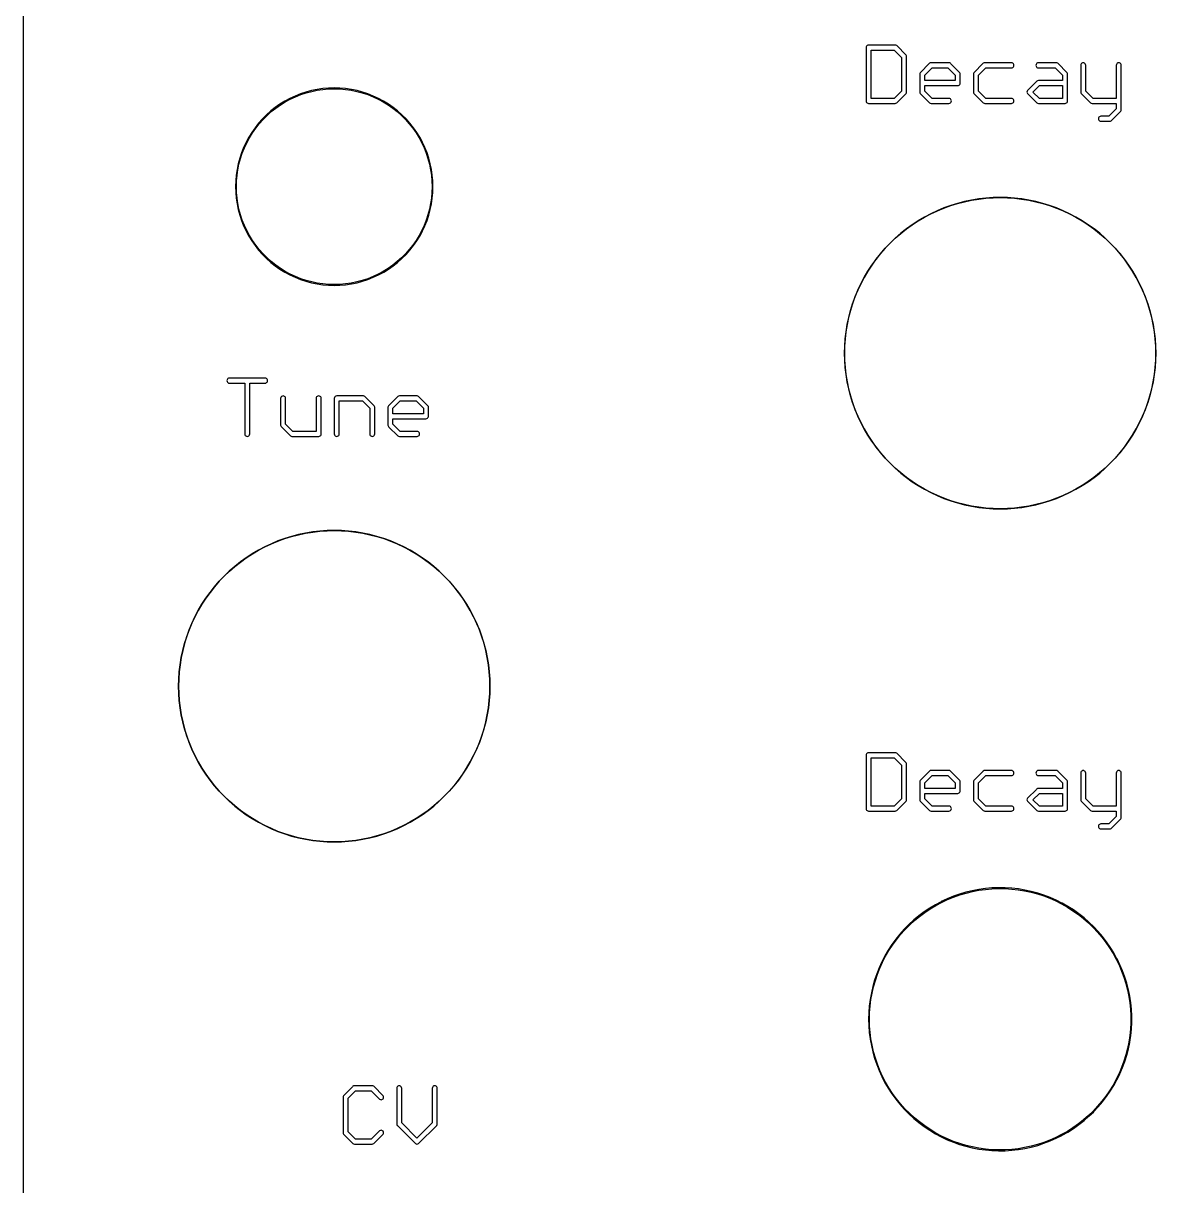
# Model space of a CAD drawing. Extents: x 1 to 62, y 0 to 129.
# Drawn here: x 1.27 to 36.44, y 62.12 to 97.58 of the extents above; entities that cross this region are included whole.
import ezdxf

# ---------------------------------------------------------------- set-up
doc = ezdxf.new("R2010")
doc.units = 0

msp = doc.modelspace()

# ---------------------------------------------------------------- linework, layer by layer
at = {"color": 34, "true_color": 0x008000}
for points in [[(1.27, 0.3175, 0), (61.88964, 0.3175, 0), (61.88964, 128.81864, 0), (1.27, 128.81864, 0), (1.27, 0.3175, 0)], [(27.06369, 96.91624, 0), (27.04015, 96.91251, 0), (27.01891, 96.90168, 0), (27.00205, 96.88482, 0), (26.99122, 96.86358, 0), (26.98749, 96.84004, 0), (26.98749, 95.21444, 0), (26.99122, 95.19089, 0), (27.00205, 95.16965, 0), (27.01891, 95.15279, 0), (27.04015, 95.14196, 0), (27.06369, 95.13824, 0), (27.87649, 95.13824, 0), (27.90004, 95.14196, 0), (27.92128, 95.15279, 0), (28.19306, 95.42203, 0), (28.20992, 95.43889, 0), (28.22075, 95.46013, 0), (28.22448, 95.48368, 0), (28.22448, 96.56826, 0), (28.22075, 96.5918, 0), (28.20992, 96.61304, 0), (27.92128, 96.90168, 0), (27.90004, 96.91251, 0), (27.87649, 96.91624, 0), (27.06369, 96.91624, 0)], [(27.84641, 95.29064, 0), (27.13989, 95.29064, 0), (27.13989, 96.76384, 0), (27.84626, 96.76384, 0), (28.07208, 96.53802, 0), (28.07208, 95.5142, 0), (27.84641, 95.29064, 0)], [(29.80758, 95.68298, 0), (29.82882, 95.69381, 0), (29.84568, 95.71067, 0), (29.85651, 95.73191, 0), (29.86024, 95.75545, 0), (29.86024, 96.02724, 0), (29.85651, 96.05078, 0), (29.84568, 96.07202, 0), (29.57644, 96.3438, 0), (29.55958, 96.36066, 0), (29.53834, 96.37149, 0), (29.51479, 96.37522, 0), (28.97124, 96.37522, 0), (28.94769, 96.37149, 0), (28.92645, 96.36066, 0), (28.63781, 96.07202, 0), (28.62698, 96.05078, 0), (28.62325, 96.02724, 0), (28.62325, 95.48368, 0), (28.62698, 95.46013, 0), (28.63781, 95.43889, 0), (28.65467, 95.42203, 0), (28.92645, 95.15279, 0), (28.94769, 95.14196, 0), (28.97124, 95.13824, 0), (29.51479, 95.13824, 0), (29.53834, 95.14196, 0), (29.55958, 95.15279, 0), (29.57644, 95.16965, 0), (29.58727, 95.19089, 0), (29.59099, 95.21444, 0), (29.58727, 95.23798, 0), (29.57644, 95.25922, 0), (29.55958, 95.27608, 0), (29.53834, 95.28691, 0), (29.51479, 95.29064, 0), (29.00132, 95.29064, 0), (28.77565, 95.5142, 0), (28.77565, 95.67925, 0), (29.78404, 95.67925, 0), (29.80758, 95.68298, 0)], [(29.70784, 95.83165, 0), (28.77565, 95.83165, 0), (28.77565, 95.997, 0), (29.00147, 96.22282, 0), (29.48427, 96.22282, 0), (29.70784, 95.99714, 0), (29.70784, 95.83165, 0)], [(31.42234, 95.13824, 0), (31.44588, 95.14196, 0), (31.46712, 95.15279, 0), (31.48398, 95.16965, 0), (31.49481, 95.19089, 0), (31.49854, 95.21444, 0), (31.49481, 95.23798, 0), (31.48398, 95.25922, 0), (31.46712, 95.27608, 0), (31.44588, 95.28691, 0), (31.42234, 95.29064, 0), (30.63962, 95.29064, 0), (30.41395, 95.5142, 0), (30.41395, 95.997, 0), (30.63977, 96.22282, 0), (31.42234, 96.22282, 0), (31.44588, 96.22654, 0), (31.46712, 96.23737, 0), (31.48398, 96.25423, 0), (31.49481, 96.27547, 0), (31.49854, 96.29902, 0), (31.49481, 96.32256, 0), (31.48398, 96.3438, 0), (31.46712, 96.36066, 0), (31.44588, 96.37149, 0), (31.42234, 96.37522, 0), (30.60954, 96.37522, 0), (30.58599, 96.37149, 0), (30.56475, 96.36066, 0), (30.27611, 96.07202, 0), (30.26528, 96.05078, 0), (30.26155, 96.02724, 0), (30.26155, 95.48368, 0), (30.26528, 95.46013, 0), (30.27611, 95.43889, 0), (30.29297, 95.42203, 0), (30.56475, 95.15279, 0), (30.58599, 95.14196, 0), (30.60954, 95.13824, 0), (31.42234, 95.13824, 0)], [(32.2453, 96.37522, 0), (32.22175, 96.37149, 0), (32.20051, 96.36066, 0), (32.18365, 96.3438, 0), (32.17282, 96.32256, 0), (32.1691, 96.29902, 0), (32.17282, 96.27547, 0), (32.18365, 96.25423, 0), (32.20051, 96.23737, 0), (32.22175, 96.22654, 0), (32.2453, 96.22282, 0), (32.75862, 96.22282, 0), (32.98444, 95.997, 0), (32.98444, 95.83165, 0), (32.2453, 95.83165, 0), (32.22175, 95.82793, 0), (32.20051, 95.8171, 0), (31.91187, 95.52846, 0), (31.90104, 95.50722, 0), (31.89731, 95.48368, 0), (31.90104, 95.46013, 0), (31.91187, 95.43889, 0), (31.92873, 95.42203, 0), (32.20051, 95.15279, 0), (32.22175, 95.14196, 0), (32.2453, 95.13824, 0), (33.06064, 95.13824, 0), (33.08418, 95.14196, 0), (33.10542, 95.15279, 0), (33.12228, 95.16965, 0), (33.13311, 95.19089, 0), (33.13684, 95.21444, 0), (33.13684, 96.02724, 0), (33.13311, 96.05078, 0), (33.12228, 96.07202, 0), (32.83364, 96.36066, 0), (32.81239, 96.37149, 0), (32.78886, 96.37522, 0), (32.2453, 96.37522, 0)], [(34.75804, 94.89787, 0), (34.76887, 94.91911, 0), (34.77259, 94.94265, 0), (34.77259, 96.29902, 0), (34.76887, 96.32256, 0), (34.75804, 96.3438, 0), (34.74118, 96.36066, 0), (34.71994, 96.37149, 0), (34.69639, 96.37522, 0), (34.67284, 96.37149, 0), (34.65161, 96.36066, 0), (34.63474, 96.3438, 0), (34.62392, 96.32256, 0), (34.62019, 96.29902, 0), (34.62019, 95.29064, 0), (33.91367, 95.29064, 0), (33.68801, 95.51419, 0), (33.68801, 96.29902, 0), (33.68428, 96.32256, 0), (33.67346, 96.3438, 0), (33.65659, 96.36066, 0), (33.63536, 96.37149, 0), (33.61181, 96.37522, 0), (33.58827, 96.37149, 0), (33.56703, 96.36066, 0), (33.55017, 96.3438, 0), (33.53934, 96.32256, 0), (33.53561, 96.29902, 0), (33.53561, 95.48368, 0), (33.53934, 95.46013, 0), (33.55017, 95.43889, 0), (33.56703, 95.42203, 0), (33.83881, 95.15279, 0), (33.86005, 95.14196, 0), (33.8836, 95.13824, 0), (34.62019, 95.13824, 0), (34.62019, 94.97288, 0), (34.39438, 94.74708, 0), (34.15538, 94.74708, 0), (34.13183, 94.74335, 0), (34.11059, 94.73252, 0), (34.09373, 94.71566, 0), (34.0829, 94.69442, 0), (34.07918, 94.67088, 0), (34.0829, 94.64733, 0), (34.09373, 94.62609, 0), (34.11059, 94.60923, 0), (34.13183, 94.5984, 0), (34.15538, 94.59468, 0), (34.42461, 94.59468, 0), (34.44816, 94.5984, 0), (34.4694, 94.60923, 0), (34.75804, 94.89787, 0)], [(12.95157, 90.53337, 0), (13.06841, 90.66291, 0), (13.17509, 90.80007, 0), (13.27669, 90.94231, 0), (13.36813, 91.08963, 0), (13.44941, 91.24457, 0), (13.45121, 91.24811, 0), (13.52487, 91.40559, 0), (13.59091, 91.56815, 0), (13.64425, 91.73325, 0), (13.68997, 91.90343, 0), (13.72553, 92.07361, 0), (13.72616, 92.07754, 0), (13.75156, 92.25026, 0), (13.7668, 92.42298, 0), (13.77188, 92.59823, 0), (13.7668, 92.77349, 0), (13.75156, 92.94622, 0), (13.72616, 93.11894, 0), (13.72553, 93.12286, 0), (13.68997, 93.29304, 0), (13.64425, 93.46322, 0), (13.59091, 93.62832, 0), (13.52487, 93.79088, 0), (13.45121, 93.94836, 0), (13.44941, 93.9519, 0), (13.36813, 94.1043, 0), (13.27669, 94.25416, 0), (13.17509, 94.3964, 0), (13.06841, 94.53356, 0), (12.95157, 94.6631, 0), (12.8243, 94.79037, 0), (12.69476, 94.90721, 0), (12.5576, 95.01389, 0), (12.41536, 95.11549, 0), (12.2655, 95.20693, 0), (12.1131, 95.28821, 0), (12.10956, 95.29001, 0), (11.95208, 95.36367, 0), (11.78952, 95.42971, 0), (11.62442, 95.48305, 0), (11.45424, 95.52877, 0), (11.28406, 95.56433, 0), (11.28014, 95.56495, 0), (11.10742, 95.59035, 0), (10.9347, 95.6056, 0), (10.75944, 95.61067, 0), (10.58418, 95.6056, 0), (10.41146, 95.59035, 0), (10.23874, 95.56495, 0), (10.23481, 95.56433, 0), (10.06462, 95.52877, 0), (9.89445, 95.48305, 0), (9.72935, 95.42971, 0), (9.56678, 95.36367, 0), (9.40931, 95.29001, 0), (9.40577, 95.28821, 0), (9.25083, 95.20693, 0), (9.10351, 95.11549, 0), (8.96127, 95.01389, 0), (8.8241, 94.90721, 0), (8.69457, 94.79037, 0), (8.5673, 94.6631, 0), (8.45046, 94.53356, 0), (8.34378, 94.3964, 0), (8.24217, 94.25416, 0), (8.15074, 94.1043, 0), (8.06945, 93.9519, 0), (8.06766, 93.94836, 0), (7.994, 93.79088, 0), (7.92796, 93.62832, 0), (7.87462, 93.46322, 0), (7.8289, 93.29304, 0), (7.79334, 93.12286, 0), (7.79272, 93.11894, 0), (7.76732, 92.94622, 0), (7.75208, 92.77349, 0), (7.747, 92.59823, 0), (7.75208, 92.42298, 0), (7.76732, 92.25026, 0), (7.79272, 92.07754, 0), (7.79334, 92.07361, 0), (7.8289, 91.90343, 0), (7.87462, 91.73325, 0), (7.92796, 91.56815, 0), (7.994, 91.40559, 0), (8.06766, 91.24811, 0), (8.06945, 91.24457, 0), (8.15074, 91.08963, 0), (8.24217, 90.94231, 0), (8.34378, 90.80007, 0), (8.45046, 90.66291, 0), (8.5673, 90.53337, 0), (8.69457, 90.4061, 0), (8.8241, 90.28926, 0), (8.96127, 90.18258, 0), (9.10351, 90.08098, 0), (9.25083, 89.98954, 0), (9.40577, 89.90826, 0), (9.40931, 89.90646, 0), (9.56678, 89.8328, 0), (9.72935, 89.76676, 0), (9.89445, 89.71342, 0), (10.06462, 89.6677, 0), (10.23481, 89.63214, 0), (10.23874, 89.63152, 0), (10.41146, 89.60612, 0), (10.58418, 89.59088, 0), (10.75944, 89.5858, 0), (10.9347, 89.59088, 0), (11.10742, 89.60612, 0), (11.28014, 89.63152, 0), (11.28406, 89.63214, 0), (11.45424, 89.6677, 0), (11.62442, 89.71342, 0), (11.78952, 89.76676, 0), (11.95208, 89.8328, 0), (12.10956, 89.90646, 0), (12.1131, 89.90826, 0), (12.26804, 89.98954, 0), (12.41536, 90.08098, 0), (12.5576, 90.18258, 0), (12.69476, 90.28926, 0), (12.8243, 90.4061, 0), (12.95157, 90.53337, 0)], [(11.10742, 89.63152, 0), (10.9347, 89.61627, 0), (10.75944, 89.61119, 0), (10.58418, 89.61627, 0), (10.41146, 89.63152, 0), (10.2418, 89.65647, 0), (10.07248, 89.69185, 0), (9.9023, 89.73757, 0), (9.7372, 89.79091, 0), (9.57464, 89.85695, 0), (9.41816, 89.93014, 0), (9.26576, 90.01009, 0), (9.11844, 90.10153, 0), (8.9762, 90.20313, 0), (8.83904, 90.30981, 0), (8.7095, 90.42665, 0), (8.58786, 90.54828, 0), (8.58785, 90.5483, 0), (8.47101, 90.67784, 0), (8.36433, 90.815, 0), (8.26273, 90.95724, 0), (8.17129, 91.10456, 0), (8.09134, 91.25696, 0), (8.01815, 91.41344, 0), (7.95211, 91.576, 0), (7.89877, 91.7411, 0), (7.85305, 91.91128, 0), (7.81767, 92.0806, 0), (7.79272, 92.25026, 0), (7.77748, 92.42298, 0), (7.77239, 92.59823, 0), (7.77748, 92.77349, 0), (7.79272, 92.94622, 0), (7.81767, 93.11585, 0), (7.85305, 93.28519, 0), (7.89877, 93.45537, 0), (7.95211, 93.62047, 0), (8.01815, 93.78303, 0), (8.09118, 93.93917, 0), (8.17129, 94.08937, 0), (8.26273, 94.23923, 0), (8.36433, 94.38147, 0), (8.47101, 94.51863, 0), (8.58785, 94.64817, 0), (8.58786, 94.64819, 0), (8.7095, 94.76982, 0), (8.83904, 94.88666, 0), (8.9762, 94.99334, 0), (9.11844, 95.09494, 0), (9.26576, 95.18638, 0), (9.41816, 95.26633, 0), (9.57464, 95.33952, 0), (9.7372, 95.40556, 0), (9.9023, 95.4589, 0), (10.07248, 95.50462, 0), (10.24196, 95.54003, 0), (10.41146, 95.56496, 0), (10.58418, 95.5802, 0), (10.75944, 95.58528, 0), (10.9347, 95.5802, 0), (11.10742, 95.56496, 0), (11.27689, 95.54004, 0), (11.44639, 95.50462, 0), (11.61657, 95.4589, 0), (11.78167, 95.40556, 0), (11.94423, 95.33952, 0), (12.10037, 95.26649, 0), (12.25057, 95.18638, 0), (12.40043, 95.09494, 0), (12.54267, 94.99334, 0), (12.67983, 94.88666, 0), (12.80937, 94.76982, 0), (12.93102, 94.64817, 0), (13.04786, 94.51863, 0), (13.15454, 94.38147, 0), (13.25614, 94.23923, 0), (13.34758, 94.08937, 0), (13.42769, 93.93917, 0), (13.50072, 93.78303, 0), (13.56676, 93.62047, 0), (13.6201, 93.45537, 0), (13.66582, 93.28519, 0), (13.70124, 93.11569, 0), (13.72616, 92.94622, 0), (13.74139, 92.77349, 0), (13.74647, 92.59823, 0), (13.74139, 92.42298, 0), (13.72616, 92.25026, 0), (13.70123, 92.08076, 0), (13.66582, 91.91128, 0), (13.6201, 91.7411, 0), (13.56676, 91.576, 0), (13.50072, 91.41344, 0), (13.42753, 91.25696, 0), (13.34758, 91.10456, 0), (13.25614, 90.95724, 0), (13.15454, 90.815, 0), (13.04786, 90.67784, 0), (12.93102, 90.5483, 0), (12.80937, 90.42665, 0), (12.67983, 90.30981, 0), (12.54267, 90.20313, 0), (12.40043, 90.10153, 0), (12.25311, 90.01009, 0), (12.10071, 89.93014, 0), (11.94423, 89.85695, 0), (11.78167, 89.79091, 0), (11.61657, 89.73757, 0), (11.44639, 89.69185, 0), (11.27705, 89.65647, 0), (11.10742, 89.63152, 0)], [(32.98444, 95.29064, 0), (32.27538, 95.29064, 0), (32.08023, 95.48397, 0), (32.27551, 95.67925, 0), (32.98444, 95.67925, 0), (32.98444, 95.29064, 0)], [(30.861, 92.26423, 0), (30.64001, 92.24899, 0), (30.42412, 92.22359, 0), (30.42372, 92.22352, 0), (30.20569, 92.18803, 0), (30.20567, 92.18803, 0), (30.20528, 92.18796, 0), (29.99192, 92.14224, 0), (29.77856, 92.0889, 0), (29.57028, 92.02286, 0), (29.362, 91.9492, 0), (29.16134, 91.86538, 0), (28.96068, 91.7714, 0), (28.96033, 91.77122, 0), (28.76729, 91.66962, 0), (28.57933, 91.55786, 0), (28.39391, 91.43848, 0), (28.21611, 91.30894, 0), (28.04339, 91.17432, 0), (27.87829, 91.02954, 0), (27.72081, 90.87714, 0), (27.72053, 90.87686, 0), (27.56813, 90.71938, 0), (27.42335, 90.55428, 0), (27.28873, 90.38156, 0), (27.15919, 90.20376, 0), (27.03981, 90.01834, 0), (26.92805, 89.83038, 0), (26.92787, 89.83003, 0), (26.82645, 89.63734, 0), (26.82627, 89.63699, 0), (26.73229, 89.43633, 0), (26.64847, 89.23567, 0), (26.57481, 89.02739, 0), (26.50877, 88.81911, 0), (26.45543, 88.60575, 0), (26.40971, 88.39239, 0), (26.40965, 88.392, 0), (26.37415, 88.17395, 0), (26.37408, 88.17356, 0), (26.34869, 87.95765, 0), (26.33344, 87.73668, 0), (26.32836, 87.51824, 0), (26.33344, 87.29979, 0), (26.34869, 87.07882, 0), (26.37408, 86.86291, 0), (26.37415, 86.86252, 0), (26.40971, 86.64408, 0), (26.45543, 86.43072, 0), (26.50877, 86.21736, 0), (26.57481, 86.00908, 0), (26.64847, 85.8008, 0), (26.73229, 85.60014, 0), (26.82627, 85.39948, 0), (26.82645, 85.39913, 0), (26.92805, 85.20609, 0), (27.03981, 85.01813, 0), (27.15919, 84.83271, 0), (27.28873, 84.65491, 0), (27.42335, 84.48219, 0), (27.56813, 84.31709, 0), (27.72053, 84.15961, 0), (27.72081, 84.15933, 0), (27.87829, 84.00693, 0), (28.04339, 83.86215, 0), (28.21611, 83.72753, 0), (28.39391, 83.59799, 0), (28.57933, 83.47861, 0), (28.76729, 83.36685, 0), (28.96033, 83.26524, 0), (28.96068, 83.26506, 0), (29.16134, 83.17109, 0), (29.362, 83.08727, 0), (29.57028, 83.01361, 0), (29.77856, 82.94757, 0), (29.99192, 82.89422, 0), (30.20528, 82.84851, 0), (30.20567, 82.84844, 0), (30.20569, 82.84844, 0), (30.42372, 82.81295, 0), (30.42412, 82.81289, 0), (30.64001, 82.78748, 0), (30.861, 82.77224, 0), (31.07944, 82.76716, 0), (31.29787, 82.77224, 0), (31.51885, 82.78748, 0), (31.73476, 82.81289, 0), (31.73515, 82.81295, 0), (31.95318, 82.84844, 0), (31.9532, 82.84844, 0), (31.95359, 82.84851, 0), (32.16695, 82.89422, 0), (32.38031, 82.94757, 0), (32.58859, 83.01361, 0), (32.79687, 83.08727, 0), (32.99752, 83.17109, 0), (33.19818, 83.26506, 0), (33.19854, 83.26524, 0), (33.39123, 83.36667, 0), (33.39157, 83.36685, 0), (33.57954, 83.47861, 0), (33.76496, 83.59799, 0), (33.94276, 83.72753, 0), (34.11548, 83.86215, 0), (34.28058, 84.00693, 0), (34.43806, 84.15933, 0), (34.43833, 84.15961, 0), (34.59046, 84.31681, 0), (34.59073, 84.31709, 0), (34.73552, 84.48219, 0), (34.87014, 84.65491, 0), (34.99968, 84.83271, 0), (35.11905, 85.01813, 0), (35.23082, 85.20609, 0), (35.33242, 85.39913, 0), (35.3326, 85.39948, 0), (35.42658, 85.60014, 0), (35.51039, 85.8008, 0), (35.58406, 86.00908, 0), (35.6501, 86.21736, 0), (35.70344, 86.43072, 0), (35.74916, 86.64408, 0), (35.78472, 86.86252, 0), (35.78478, 86.86291, 0), (35.81018, 87.07882, 0), (35.82542, 87.29979, 0), (35.8305, 87.51824, 0), (35.82542, 87.73668, 0), (35.81018, 87.95765, 0), (35.78478, 88.17356, 0), (35.78472, 88.17395, 0), (35.74922, 88.392, 0), (35.74916, 88.39239, 0), (35.70344, 88.60575, 0), (35.6501, 88.81911, 0), (35.58406, 89.02739, 0), (35.51039, 89.23567, 0), (35.42658, 89.43633, 0), (35.3326, 89.63699, 0), (35.33242, 89.63734, 0), (35.231, 89.83003, 0), (35.23082, 89.83038, 0), (35.11905, 90.01834, 0), (34.99968, 90.20376, 0), (34.87014, 90.38156, 0), (34.73552, 90.55428, 0), (34.59073, 90.71938, 0), (34.43833, 90.87686, 0), (34.43806, 90.87714, 0), (34.28058, 91.02954, 0), (34.11548, 91.17432, 0), (33.94276, 91.30894, 0), (33.76496, 91.43848, 0), (33.57954, 91.55786, 0), (33.39157, 91.66962, 0), (33.19854, 91.77122, 0), (33.19818, 91.7714, 0), (32.99752, 91.86538, 0), (32.79687, 91.9492, 0), (32.58859, 92.02286, 0), (32.38031, 92.0889, 0), (32.16695, 92.14224, 0), (31.95359, 92.18796, 0), (31.9532, 92.18803, 0), (31.95318, 92.18803, 0), (31.73515, 92.22352, 0), (31.73476, 92.22359, 0), (31.51885, 92.24899, 0), (31.29787, 92.26423, 0), (31.07944, 92.26931, 0), (30.861, 92.26423, 0)], [(31.51885, 82.79003, 0), (31.29787, 82.77479, 0), (31.07944, 82.76971, 0), (30.861, 82.77479, 0), (30.64001, 82.79003, 0), (30.42412, 82.81543, 0), (30.4241, 82.81543, 0), (30.20607, 82.85092, 0), (29.99271, 82.89664, 0), (29.77935, 82.94998, 0), (29.57107, 83.01602, 0), (29.36279, 83.08968, 0), (29.16213, 83.1735, 0), (28.96154, 83.26745, 0), (28.76878, 83.3689, 0), (28.58082, 83.48066, 0), (28.3954, 83.60004, 0), (28.2176, 83.72958, 0), (28.04488, 83.8642, 0), (27.87978, 84.00898, 0), (27.72244, 84.16124, 0), (27.57018, 84.31858, 0), (27.4254, 84.48368, 0), (27.29078, 84.6564, 0), (27.16124, 84.8342, 0), (27.04186, 85.01962, 0), (26.9301, 85.20758, 0), (26.82868, 85.40027, 0), (26.7347, 85.60093, 0), (26.65088, 85.80159, 0), (26.57722, 86.00987, 0), (26.51118, 86.21815, 0), (26.45784, 86.43151, 0), (26.41212, 86.64487, 0), (26.37663, 86.8629, 0), (26.37663, 86.86291, 0), (26.35123, 87.07882, 0), (26.33599, 87.29979, 0), (26.33091, 87.51824, 0), (26.33599, 87.73668, 0), (26.35123, 87.95765, 0), (26.37663, 88.17356, 0), (26.41212, 88.3916, 0), (26.45784, 88.60496, 0), (26.51118, 88.81832, 0), (26.57722, 89.0266, 0), (26.65088, 89.23488, 0), (26.7347, 89.43554, 0), (26.82865, 89.63613, 0), (26.9301, 89.82889, 0), (27.04186, 90.01685, 0), (27.16124, 90.20227, 0), (27.29078, 90.38007, 0), (27.4254, 90.55279, 0), (27.57018, 90.71789, 0), (27.72244, 90.87523, 0), (27.87978, 91.02749, 0), (28.04488, 91.17227, 0), (28.2176, 91.30689, 0), (28.3954, 91.43643, 0), (28.58082, 91.55581, 0), (28.76878, 91.66757, 0), (28.96154, 91.76902, 0), (29.16213, 91.86297, 0), (29.36279, 91.94679, 0), (29.57107, 92.02045, 0), (29.77935, 92.08649, 0), (29.99271, 92.13983, 0), (30.20607, 92.18555, 0), (30.4242, 92.22106, 0), (30.64001, 92.24645, 0), (30.861, 92.26168, 0), (31.07944, 92.26677, 0), (31.29787, 92.26168, 0), (31.51885, 92.24645, 0), (31.73465, 92.22106, 0), (31.9528, 92.18555, 0), (32.16616, 92.13983, 0), (32.37952, 92.08649, 0), (32.5878, 92.02045, 0), (32.79608, 91.94679, 0), (32.99674, 91.86297, 0), (33.19724, 91.76907, 0), (33.39009, 91.66757, 0), (33.57804, 91.55581, 0), (33.76347, 91.43643, 0), (33.94127, 91.30689, 0), (34.11399, 91.17227, 0), (34.27908, 91.02749, 0), (34.43643, 90.87523, 0), (34.58869, 90.71789, 0), (34.73346, 90.55279, 0), (34.86809, 90.38007, 0), (34.99763, 90.20227, 0), (35.11701, 90.01685, 0), (35.22876, 89.82889, 0), (35.33022, 89.63613, 0), (35.42416, 89.43554, 0), (35.50799, 89.23488, 0), (35.58165, 89.0266, 0), (35.64768, 88.81832, 0), (35.70103, 88.60496, 0), (35.74675, 88.3916, 0), (35.78224, 88.17356, 0), (35.80764, 87.95765, 0), (35.82289, 87.73668, 0), (35.82797, 87.51824, 0), (35.82289, 87.29979, 0), (35.80764, 87.07882, 0), (35.78224, 86.86291, 0), (35.78224, 86.8629, 0), (35.74675, 86.64487, 0), (35.70103, 86.43151, 0), (35.64768, 86.21815, 0), (35.58165, 86.00987, 0), (35.50799, 85.80159, 0), (35.42416, 85.60093, 0), (35.33019, 85.40027, 0), (35.22876, 85.20758, 0), (35.11701, 85.01962, 0), (34.99763, 84.8342, 0), (34.86809, 84.6564, 0), (34.73346, 84.48368, 0), (34.58869, 84.31858, 0), (34.43643, 84.16124, 0), (34.27908, 84.00898, 0), (34.11399, 83.8642, 0), (33.94127, 83.72958, 0), (33.76347, 83.60004, 0), (33.57804, 83.48066, 0), (33.39009, 83.3689, 0), (33.19724, 83.2674, 0), (32.99674, 83.1735, 0), (32.79608, 83.08968, 0), (32.5878, 83.01602, 0), (32.37952, 82.94998, 0), (32.16616, 82.89664, 0), (31.9528, 82.85092, 0), (31.73477, 82.81543, 0), (31.73476, 82.81543, 0), (31.51885, 82.79003, 0)], [(7.56158, 86.75624, 0), (7.53803, 86.75251, 0), (7.51679, 86.74168, 0), (7.49993, 86.72482, 0), (7.4891, 86.70358, 0), (7.48538, 86.68004, 0), (7.4891, 86.65649, 0), (7.49993, 86.63525, 0), (7.51679, 86.61839, 0), (7.53803, 86.60756, 0), (7.56158, 86.60384, 0), (8.02893, 86.60384, 0), (8.02893, 85.05443, 0), (8.03266, 85.03089, 0), (8.04349, 85.00965, 0), (8.06035, 84.99279, 0), (8.08159, 84.98196, 0), (8.10513, 84.97823, 0), (8.12867, 84.98196, 0), (8.14992, 84.99279, 0), (8.16677, 85.00965, 0), (8.17761, 85.03089, 0), (8.18133, 85.05443, 0), (8.18133, 86.60384, 0), (8.64615, 86.60384, 0), (8.6697, 86.60756, 0), (8.69094, 86.61839, 0), (8.7078, 86.63525, 0), (8.71862, 86.65649, 0), (8.72235, 86.68004, 0), (8.71862, 86.70358, 0), (8.7078, 86.72482, 0), (8.69094, 86.74168, 0), (8.6697, 86.75251, 0), (8.64615, 86.75624, 0), (7.56158, 86.75624, 0)], [(9.42433, 84.99279, 0), (9.44557, 84.98196, 0), (9.46912, 84.97823, 0), (10.28445, 84.97823, 0), (10.308, 84.98196, 0), (10.32924, 84.99279, 0), (10.3461, 85.00965, 0), (10.35693, 85.03089, 0), (10.36065, 85.05443, 0), (10.36065, 86.13902, 0), (10.35693, 86.16256, 0), (10.3461, 86.1838, 0), (10.32924, 86.20066, 0), (10.308, 86.21149, 0), (10.28445, 86.21522, 0), (10.26091, 86.21149, 0), (10.23967, 86.20066, 0), (10.22281, 86.1838, 0), (10.21198, 86.16256, 0), (10.20825, 86.13902, 0), (10.20825, 85.13063, 0), (9.49935, 85.13063, 0), (9.27608, 85.3539, 0), (9.27608, 86.13902, 0), (9.27235, 86.16256, 0), (9.26152, 86.1838, 0), (9.24466, 86.20066, 0), (9.22342, 86.21149, 0), (9.19988, 86.21522, 0), (9.17633, 86.21149, 0), (9.15509, 86.20066, 0), (9.13823, 86.1838, 0), (9.1274, 86.16256, 0), (9.12368, 86.13902, 0), (9.12368, 85.32368, 0), (9.1274, 85.30013, 0), (9.13823, 85.27889, 0), (9.42433, 84.99279, 0)], [(10.83564, 86.21522, 0), (10.81209, 86.21149, 0), (10.79085, 86.20066, 0), (10.77399, 86.1838, 0), (10.76316, 86.16256, 0), (10.75944, 86.13902, 0), (10.75944, 85.05443, 0), (10.76316, 85.03089, 0), (10.77399, 85.00965, 0), (10.79085, 84.99279, 0), (10.81209, 84.98196, 0), (10.83564, 84.97823, 0), (10.85918, 84.98196, 0), (10.88042, 84.99279, 0), (10.89728, 85.00965, 0), (10.90811, 85.03089, 0), (10.91184, 85.05443, 0), (10.91184, 86.06282, 0), (11.6182, 86.06282, 0), (11.84401, 85.83701, 0), (11.84401, 85.05443, 0), (11.84774, 85.03089, 0), (11.85857, 85.00965, 0), (11.87543, 84.99279, 0), (11.89667, 84.98196, 0), (11.92021, 84.97823, 0), (11.94376, 84.98196, 0), (11.965, 84.99279, 0), (11.98186, 85.00965, 0), (11.99269, 85.03089, 0), (11.99641, 85.05443, 0), (11.99641, 85.86724, 0), (11.99269, 85.89078, 0), (11.98186, 85.91202, 0), (11.69322, 86.20066, 0), (11.67198, 86.21149, 0), (11.64844, 86.21522, 0), (10.83564, 86.21522, 0)], [(13.58206, 85.52298, 0), (13.6033, 85.53381, 0), (13.62016, 85.55067, 0), (13.63099, 85.57191, 0), (13.63472, 85.59545, 0), (13.63472, 85.86724, 0), (13.63099, 85.89078, 0), (13.62016, 85.91202, 0), (13.33152, 86.20066, 0), (13.31028, 86.21149, 0), (13.28674, 86.21522, 0), (12.74572, 86.21522, 0), (12.72217, 86.21149, 0), (12.70093, 86.20066, 0), (12.41229, 85.91202, 0), (12.40146, 85.89078, 0), (12.39774, 85.86724, 0), (12.39774, 85.32368, 0), (12.40146, 85.30013, 0), (12.41229, 85.27889, 0), (12.42915, 85.26203, 0), (12.70093, 84.99279, 0), (12.72217, 84.98196, 0), (12.74572, 84.97823, 0), (13.28674, 84.97823, 0), (13.31028, 84.98196, 0), (13.33152, 84.99279, 0), (13.34838, 85.00965, 0), (13.35921, 85.03089, 0), (13.36294, 85.05443, 0), (13.35921, 85.07798, 0), (13.34838, 85.09922, 0), (13.33152, 85.11608, 0), (13.31028, 85.12691, 0), (13.28674, 85.13063, 0), (12.77581, 85.13063, 0), (12.55014, 85.35419, 0), (12.55014, 85.51925, 0), (13.55852, 85.51925, 0), (13.58206, 85.52298, 0)], [(13.48232, 85.67165, 0), (12.55014, 85.67165, 0), (12.55014, 85.83701, 0), (12.77595, 86.06282, 0), (13.2565, 86.06282, 0), (13.48232, 85.837, 0), (13.48232, 85.67165, 0)], [(10.54099, 82.10423, 0), (10.32002, 82.08899, 0), (10.10412, 82.06359, 0), (10.10371, 82.06352, 0), (9.88569, 82.02803, 0), (9.88566, 82.02803, 0), (9.88528, 82.02795, 0), (9.67192, 81.98224, 0), (9.45856, 81.9289, 0), (9.25028, 81.86286, 0), (9.042, 81.78919, 0), (8.84134, 81.70538, 0), (8.64068, 81.6114, 0), (8.64033, 81.61122, 0), (8.44729, 81.50962, 0), (8.25933, 81.39785, 0), (8.07391, 81.27848, 0), (7.89611, 81.14894, 0), (7.72339, 81.01432, 0), (7.55829, 80.86954, 0), (7.40081, 80.71714, 0), (7.40053, 80.71686, 0), (7.24813, 80.55938, 0), (7.10335, 80.39427, 0), (6.96873, 80.22156, 0), (6.83919, 80.04376, 0), (6.71981, 79.85834, 0), (6.60805, 79.67037, 0), (6.60787, 79.67003, 0), (6.50645, 79.47734, 0), (6.50627, 79.47699, 0), (6.41229, 79.27633, 0), (6.32847, 79.07567, 0), (6.25481, 78.86739, 0), (6.18877, 78.65911, 0), (6.13543, 78.44575, 0), (6.08971, 78.23238, 0), (6.08965, 78.232, 0), (6.08965, 78.23197, 0), (6.05415, 78.01394, 0), (6.05409, 78.01356, 0), (6.02869, 77.79765, 0), (6.01345, 77.57668, 0), (6.00837, 77.35823, 0), (6.01345, 77.13979, 0), (6.02869, 76.91882, 0), (6.05409, 76.70291, 0), (6.05415, 76.70252, 0), (6.08971, 76.48408, 0), (6.13543, 76.27072, 0), (6.18877, 76.05736, 0), (6.25481, 75.84908, 0), (6.32847, 75.6408, 0), (6.41229, 75.44014, 0), (6.50627, 75.23948, 0), (6.50645, 75.23913, 0), (6.60805, 75.04609, 0), (6.71981, 74.85813, 0), (6.83919, 74.6727, 0), (6.96873, 74.49491, 0), (7.10335, 74.32219, 0), (7.24813, 74.15709, 0), (7.24841, 74.1568, 0), (7.40053, 73.99961, 0), (7.40081, 73.99933, 0), (7.55829, 73.84693, 0), (7.72339, 73.70215, 0), (7.89611, 73.56753, 0), (8.07391, 73.43799, 0), (8.25933, 73.31861, 0), (8.44729, 73.20685, 0), (8.64033, 73.10525, 0), (8.64068, 73.10507, 0), (8.84134, 73.01109, 0), (9.042, 72.92726, 0), (9.25028, 72.85361, 0), (9.45856, 72.78757, 0), (9.67192, 72.73423, 0), (9.88528, 72.6885, 0), (9.88566, 72.68844, 0), (9.88569, 72.68844, 0), (10.10371, 72.65295, 0), (10.10412, 72.65288, 0), (10.32002, 72.62748, 0), (10.54099, 72.61224, 0), (10.75944, 72.60717, 0), (10.97788, 72.61224, 0), (11.19886, 72.62748, 0), (11.41476, 72.65288, 0), (11.41515, 72.65295, 0), (11.63318, 72.68844, 0), (11.6332, 72.68844, 0), (11.63359, 72.6885, 0), (11.84695, 72.73423, 0), (12.06031, 72.78757, 0), (12.26859, 72.85361, 0), (12.47687, 72.92726, 0), (12.67753, 73.01109, 0), (12.87819, 73.10507, 0), (12.87854, 73.10525, 0), (13.07158, 73.20685, 0), (13.25954, 73.31861, 0), (13.44496, 73.43799, 0), (13.62276, 73.56753, 0), (13.79548, 73.70215, 0), (13.96058, 73.84693, 0), (14.11806, 73.99933, 0), (14.11834, 73.99961, 0), (14.27046, 74.1568, 0), (14.27074, 74.15709, 0), (14.41552, 74.32219, 0), (14.55014, 74.49491, 0), (14.67968, 74.6727, 0), (14.79906, 74.85813, 0), (14.91082, 75.04609, 0), (15.01242, 75.23913, 0), (15.0126, 75.23948, 0), (15.10658, 75.44014, 0), (15.1904, 75.6408, 0), (15.26406, 75.84908, 0), (15.3301, 76.05736, 0), (15.38344, 76.27072, 0), (15.42916, 76.48408, 0), (15.46472, 76.70252, 0), (15.46479, 76.70291, 0), (15.49018, 76.91882, 0), (15.50543, 77.13979, 0), (15.51051, 77.35823, 0), (15.50543, 77.57668, 0), (15.49018, 77.79765, 0), (15.46479, 78.01356, 0), (15.46472, 78.01394, 0), (15.42923, 78.23197, 0), (15.42923, 78.232, 0), (15.42916, 78.23238, 0), (15.38344, 78.44575, 0), (15.3301, 78.65911, 0), (15.26406, 78.86739, 0), (15.1904, 79.07567, 0), (15.10658, 79.27633, 0), (15.0126, 79.47699, 0), (15.01242, 79.47734, 0), (14.911, 79.67003, 0), (14.91082, 79.67037, 0), (14.79906, 79.85834, 0), (14.67968, 80.04376, 0), (14.55014, 80.22156, 0), (14.41552, 80.39427, 0), (14.27074, 80.55938, 0), (14.11834, 80.71686, 0), (14.11806, 80.71714, 0), (13.96058, 80.86954, 0), (13.79548, 81.01432, 0), (13.62276, 81.14894, 0), (13.44496, 81.27848, 0), (13.25954, 81.39785, 0), (13.07158, 81.50962, 0), (12.87854, 81.61122, 0), (12.87819, 81.6114, 0), (12.67753, 81.70538, 0), (12.47687, 81.78919, 0), (12.26859, 81.86286, 0), (12.06031, 81.9289, 0), (11.84695, 81.98224, 0), (11.63359, 82.02795, 0), (11.6332, 82.02803, 0), (11.63318, 82.02803, 0), (11.41515, 82.06352, 0), (11.41476, 82.06359, 0), (11.19886, 82.08899, 0), (10.97788, 82.10423, 0), (10.75944, 82.1093, 0), (10.54099, 82.10423, 0)], [(11.19886, 72.63003, 0), (10.97788, 72.61479, 0), (10.75944, 72.60971, 0), (10.54099, 72.61479, 0), (10.32002, 72.63003, 0), (10.10412, 72.65543, 0), (10.1041, 72.65543, 0), (9.88607, 72.69092, 0), (9.67271, 72.73663, 0), (9.45935, 72.78998, 0), (9.25107, 72.85602, 0), (9.04279, 72.92968, 0), (8.84212, 73.01349, 0), (8.64147, 73.10748, 0), (8.64144, 73.10749, 0), (8.44877, 73.2089, 0), (8.26082, 73.32066, 0), (8.0754, 73.44004, 0), (7.8976, 73.56958, 0), (7.72488, 73.7042, 0), (7.55978, 73.84898, 0), (7.4023, 74.00138, 0), (7.25018, 74.15858, 0), (7.1054, 74.32368, 0), (6.97078, 74.49639, 0), (6.84124, 74.6742, 0), (6.72186, 74.85962, 0), (6.6101, 75.04758, 0), (6.5086, 75.24042, 0), (6.4147, 75.44092, 0), (6.33088, 75.64158, 0), (6.25722, 75.84987, 0), (6.19118, 76.05815, 0), (6.13784, 76.27151, 0), (6.09212, 76.48487, 0), (6.05661, 76.70302, 0), (6.03123, 76.91882, 0), (6.01599, 77.13979, 0), (6.01091, 77.35823, 0), (6.01599, 77.57668, 0), (6.03123, 77.79765, 0), (6.05661, 78.01345, 0), (6.09212, 78.2316, 0), (6.13784, 78.44495, 0), (6.19118, 78.65832, 0), (6.25722, 78.8666, 0), (6.33088, 79.07487, 0), (6.4147, 79.27554, 0), (6.5086, 79.47604, 0), (6.6101, 79.66889, 0), (6.72186, 79.85684, 0), (6.84124, 80.04227, 0), (6.97078, 80.22007, 0), (7.1054, 80.39279, 0), (7.25018, 80.55789, 0), (7.40258, 80.71536, 0), (7.55978, 80.86749, 0), (7.72488, 81.01227, 0), (7.8976, 81.14689, 0), (8.0754, 81.27643, 0), (8.26082, 81.39581, 0), (8.44877, 81.50757, 0), (8.64147, 81.60899, 0), (8.84212, 81.70296, 0), (9.04279, 81.78679, 0), (9.25107, 81.86045, 0), (9.45935, 81.92649, 0), (9.67271, 81.97983, 0), (9.88607, 82.02555, 0), (10.1041, 82.06104, 0), (10.10412, 82.06104, 0), (10.32002, 82.08644, 0), (10.54099, 82.10168, 0), (10.75944, 82.10677, 0), (10.97788, 82.10168, 0), (11.19886, 82.08644, 0), (11.41476, 82.06104, 0), (11.41477, 82.06104, 0), (11.6328, 82.02555, 0), (11.84616, 81.97983, 0), (12.05952, 81.92649, 0), (12.2678, 81.86045, 0), (12.47608, 81.78679, 0), (12.67674, 81.70296, 0), (12.87733, 81.60902, 0), (13.07009, 81.50757, 0), (13.25805, 81.39581, 0), (13.44347, 81.27643, 0), (13.62127, 81.14689, 0), (13.79399, 81.01227, 0), (13.95909, 80.86749, 0), (14.11629, 80.71536, 0), (14.26869, 80.55789, 0), (14.41347, 80.39279, 0), (14.54809, 80.22007, 0), (14.67763, 80.04227, 0), (14.79701, 79.85684, 0), (14.90877, 79.66889, 0), (15.01027, 79.47604, 0), (15.10417, 79.27554, 0), (15.18799, 79.07487, 0), (15.26165, 78.8666, 0), (15.32769, 78.65832, 0), (15.38103, 78.44495, 0), (15.42675, 78.2316, 0), (15.46226, 78.01345, 0), (15.48764, 77.79765, 0), (15.50289, 77.57668, 0), (15.50797, 77.35823, 0), (15.50289, 77.13979, 0), (15.48764, 76.91882, 0), (15.46226, 76.70302, 0), (15.42675, 76.48487, 0), (15.38103, 76.27151, 0), (15.32769, 76.05815, 0), (15.26165, 75.84987, 0), (15.18799, 75.64158, 0), (15.10417, 75.44092, 0), (15.01019, 75.24026, 0), (14.90877, 75.04758, 0), (14.79701, 74.85962, 0), (14.67763, 74.6742, 0), (14.54809, 74.49639, 0), (14.41347, 74.32368, 0), (14.26869, 74.15858, 0), (14.11657, 74.00138, 0), (13.95909, 73.84898, 0), (13.79399, 73.7042, 0), (13.62127, 73.56958, 0), (13.44347, 73.44004, 0), (13.25805, 73.32066, 0), (13.07009, 73.2089, 0), (12.87742, 73.10748, 0), (12.8774, 73.10748, 0), (12.67674, 73.01349, 0), (12.47608, 72.92968, 0), (12.2678, 72.85602, 0), (12.05952, 72.78998, 0), (11.84616, 72.73663, 0), (11.6328, 72.69092, 0), (11.41477, 72.65543, 0), (11.41476, 72.65543, 0), (11.19886, 72.63003, 0)], [(27.06369, 75.32624, 0), (27.04015, 75.3225, 0), (27.01891, 75.31168, 0), (27.00205, 75.29482, 0), (26.99122, 75.27358, 0), (26.98749, 75.25004, 0), (26.98749, 73.62443, 0), (26.99122, 73.60089, 0), (27.00205, 73.57965, 0), (27.01891, 73.56279, 0), (27.04015, 73.55195, 0), (27.06369, 73.54823, 0), (27.87649, 73.54823, 0), (27.90004, 73.55195, 0), (27.92128, 73.56279, 0), (28.19306, 73.83203, 0), (28.20992, 73.84889, 0), (28.22075, 73.87013, 0), (28.22448, 73.89367, 0), (28.22448, 74.97826, 0), (28.22075, 75.0018, 0), (28.20992, 75.02303, 0), (28.19306, 75.0399, 0), (28.19304, 75.03991, 0), (27.92128, 75.31168, 0), (27.90004, 75.3225, 0), (27.87649, 75.32624, 0), (27.06369, 75.32624, 0)], [(27.8464, 73.70063, 0), (27.13989, 73.70063, 0), (27.13989, 75.17384, 0), (27.84626, 75.17384, 0), (28.07208, 74.94802, 0), (28.07208, 73.9242, 0), (27.8464, 73.70063, 0)], [(29.80758, 74.09298, 0), (29.82882, 74.10381, 0), (29.84568, 74.12067, 0), (29.85651, 74.14191, 0), (29.86024, 74.16546, 0), (29.86024, 74.43724, 0), (29.85651, 74.46078, 0), (29.84568, 74.48202, 0), (29.57644, 74.7538, 0), (29.55958, 74.77066, 0), (29.53834, 74.78149, 0), (29.51479, 74.78522, 0), (28.97124, 74.78522, 0), (28.94769, 74.78149, 0), (28.92645, 74.77066, 0), (28.63781, 74.48202, 0), (28.62698, 74.46078, 0), (28.62325, 74.43724, 0), (28.62325, 73.89367, 0), (28.62698, 73.87013, 0), (28.63781, 73.84889, 0), (28.65467, 73.83203, 0), (28.92645, 73.56279, 0), (28.94769, 73.55195, 0), (28.97124, 73.54823, 0), (29.51479, 73.54823, 0), (29.53834, 73.55195, 0), (29.55958, 73.56279, 0), (29.57644, 73.57965, 0), (29.58727, 73.60089, 0), (29.59099, 73.62443, 0), (29.58727, 73.64798, 0), (29.57644, 73.66922, 0), (29.55958, 73.68608, 0), (29.53834, 73.69691, 0), (29.51479, 73.70063, 0), (29.00133, 73.70063, 0), (28.77565, 73.9242, 0), (28.77565, 74.08926, 0), (29.78404, 74.08926, 0), (29.80758, 74.09298, 0)], [(29.70784, 74.24166, 0), (28.77565, 74.24166, 0), (28.77565, 74.407, 0), (29.00146, 74.63281, 0), (29.48428, 74.63281, 0), (29.70784, 74.40714, 0), (29.70784, 74.24166, 0)], [(31.42234, 73.54823, 0), (31.44588, 73.55195, 0), (31.46712, 73.56279, 0), (31.48398, 73.57965, 0), (31.49481, 73.60089, 0), (31.49854, 73.62443, 0), (31.49481, 73.64798, 0), (31.48398, 73.66922, 0), (31.46712, 73.68608, 0), (31.44588, 73.69691, 0), (31.42234, 73.70063, 0), (30.63963, 73.70063, 0), (30.41395, 73.9242, 0), (30.41395, 74.407, 0), (30.63976, 74.63281, 0), (31.42234, 74.63281, 0), (31.44588, 74.63654, 0), (31.46712, 74.64736, 0), (31.48398, 74.66423, 0), (31.49481, 74.68546, 0), (31.49854, 74.70901, 0), (31.49481, 74.73256, 0), (31.48398, 74.7538, 0), (31.46712, 74.77066, 0), (31.44588, 74.78149, 0), (31.42234, 74.78522, 0), (30.60954, 74.78522, 0), (30.58599, 74.78149, 0), (30.56475, 74.77066, 0), (30.27611, 74.48202, 0), (30.26528, 74.46078, 0), (30.26155, 74.43724, 0), (30.26155, 73.89367, 0), (30.26528, 73.87013, 0), (30.27611, 73.84889, 0), (30.29297, 73.83203, 0), (30.56475, 73.56279, 0), (30.58599, 73.55195, 0), (30.60954, 73.54823, 0), (31.42234, 73.54823, 0)], [(32.2453, 74.78522, 0), (32.22175, 74.78149, 0), (32.20051, 74.77066, 0), (32.18365, 74.7538, 0), (32.17282, 74.73256, 0), (32.1691, 74.70901, 0), (32.17282, 74.68546, 0), (32.18365, 74.66423, 0), (32.20051, 74.64736, 0), (32.22175, 74.63654, 0), (32.2453, 74.63281, 0), (32.75863, 74.63281, 0), (32.98444, 74.407, 0), (32.98444, 74.24166, 0), (32.2453, 74.24166, 0), (32.22175, 74.23793, 0), (32.20051, 74.22709, 0), (32.18365, 74.21024, 0), (32.18364, 74.21022, 0), (31.91187, 73.93846, 0), (31.90104, 73.91722, 0), (31.89731, 73.89367, 0), (31.90104, 73.87013, 0), (31.91187, 73.84889, 0), (31.92873, 73.83203, 0), (32.20051, 73.56279, 0), (32.22175, 73.55195, 0), (32.2453, 73.54823, 0), (33.06064, 73.54823, 0), (33.08418, 73.55195, 0), (33.10542, 73.56279, 0), (33.12228, 73.57965, 0), (33.13311, 73.60089, 0), (33.13684, 73.62443, 0), (33.13684, 74.43724, 0), (33.13311, 74.46078, 0), (33.12228, 74.48202, 0), (32.83364, 74.77066, 0), (32.81239, 74.78149, 0), (32.78886, 74.78522, 0), (32.2453, 74.78522, 0)], [(34.42461, 73.00467, 0), (34.44816, 73.00839, 0), (34.4694, 73.01922, 0), (34.75804, 73.30786, 0), (34.76887, 73.32911, 0), (34.77259, 73.35266, 0), (34.77259, 74.70901, 0), (34.76887, 74.73256, 0), (34.75804, 74.7538, 0), (34.74118, 74.77066, 0), (34.71994, 74.78149, 0), (34.69639, 74.78522, 0), (34.67284, 74.78149, 0), (34.65161, 74.77066, 0), (34.63474, 74.7538, 0), (34.62392, 74.73256, 0), (34.62019, 74.70901, 0), (34.62019, 73.70063, 0), (33.91368, 73.70063, 0), (33.68801, 73.92419, 0), (33.68801, 74.70901, 0), (33.68428, 74.73256, 0), (33.67346, 74.7538, 0), (33.65659, 74.77066, 0), (33.63536, 74.78149, 0), (33.61181, 74.78522, 0), (33.58827, 74.78149, 0), (33.56703, 74.77066, 0), (33.55017, 74.7538, 0), (33.53934, 74.73256, 0), (33.53561, 74.70901, 0), (33.53561, 73.89367, 0), (33.53934, 73.87013, 0), (33.55017, 73.84889, 0), (33.56703, 73.83203, 0), (33.83881, 73.56279, 0), (33.86005, 73.55195, 0), (33.8836, 73.54823, 0), (34.62019, 73.54823, 0), (34.62019, 73.38288, 0), (34.39437, 73.15707, 0), (34.15538, 73.15707, 0), (34.13183, 73.15335, 0), (34.11059, 73.14252, 0), (34.09373, 73.12566, 0), (34.0829, 73.10442, 0), (34.07918, 73.08087, 0), (34.0829, 73.05732, 0), (34.09373, 73.03609, 0), (34.11059, 73.01922, 0), (34.13183, 73.00839, 0), (34.15538, 73.00467, 0), (34.42461, 73.00467, 0)], [(32.98444, 73.70063, 0), (32.27539, 73.70063, 0), (32.08023, 73.89397, 0), (32.27552, 74.08926, 0), (32.98444, 74.08926, 0), (32.98444, 73.70063, 0)], [(30.82797, 71.20381, 0), (30.62731, 71.18603, 0), (30.4292, 71.15809, 0), (30.42527, 71.15747, 0), (30.22715, 71.11937, 0), (30.03157, 71.07111, 0), (29.83853, 71.01523, 0), (29.65057, 70.94919, 0), (29.46261, 70.87299, 0), (29.28227, 70.78663, 0), (29.27873, 70.78483, 0), (29.10093, 70.69085, 0), (28.92821, 70.58671, 0), (28.76057, 70.47495, 0), (28.60055, 70.35303, 0), (28.44561, 70.22602, 0), (28.29575, 70.08887, 0), (28.29294, 70.08606, 0), (28.15324, 69.94382, 0), (28.01862, 69.79396, 0), (27.89162, 69.63648, 0), (27.77478, 69.47392, 0), (27.66556, 69.30628, 0), (27.56396, 69.13356, 0), (27.46998, 68.95322, 0), (27.46818, 68.94968, 0), (27.3869, 68.7668, 0), (27.3107, 68.58138, 0), (27.2472, 68.39088, 0), (27.19132, 68.19784, 0), (27.14814, 68.00226, 0), (27.11258, 67.80414, 0), (27.11196, 67.80022, 0), (27.08656, 67.59956, 0), (27.07132, 67.3989, 0), (27.06624, 67.19824, 0), (27.07132, 66.99758, 0), (27.08656, 66.79692, 0), (27.11196, 66.59626, 0), (27.11258, 66.59233, 0), (27.14814, 66.39421, 0), (27.19132, 66.19862, 0), (27.2472, 66.00559, 0), (27.3107, 65.81509, 0), (27.3869, 65.62967, 0), (27.46818, 65.44678, 0), (27.46998, 65.44325, 0), (27.56396, 65.26291, 0), (27.66556, 65.09019, 0), (27.77478, 64.92255, 0), (27.89162, 64.75999, 0), (28.01862, 64.6025, 0), (28.15324, 64.45265, 0), (28.29294, 64.31041, 0), (28.29575, 64.30759, 0), (28.44561, 64.17044, 0), (28.60055, 64.04344, 0), (28.76057, 63.92152, 0), (28.92821, 63.80976, 0), (29.10093, 63.70562, 0), (29.27873, 63.61164, 0), (29.28227, 63.60984, 0), (29.46261, 63.52348, 0), (29.65057, 63.44728, 0), (29.83853, 63.38124, 0), (30.03157, 63.32536, 0), (30.22715, 63.2771, 0), (30.42527, 63.239, 0), (30.4292, 63.23838, 0), (30.62731, 63.21044, 0), (30.82797, 63.19265, 0), (31.02864, 63.18504, 0), (31.2293, 63.18757, 0), (31.42996, 63.20028, 0), (31.63062, 63.22313, 0), (31.63454, 63.22376, 0), (31.83266, 63.25678, 0), (32.02823, 63.29996, 0), (32.22382, 63.35076, 0), (32.41431, 63.41426, 0), (32.60228, 63.48538, 0), (32.7877, 63.56666, 0), (32.9655, 63.65556, 0), (32.96904, 63.65736, 0), (33.1443, 63.75642, 0), (33.31448, 63.86564, 0), (33.47958, 63.98248, 0), (33.63706, 64.1044, 0), (33.78946, 64.23648, 0), (33.93424, 64.37618, 0), (33.93705, 64.37899, 0), (34.07421, 64.5263, 0), (34.20375, 64.6787, 0), (34.32567, 64.83873, 0), (34.43997, 65.00382, 0), (34.54665, 65.17655, 0), (34.64317, 65.35181, 0), (34.64497, 65.35535, 0), (34.73133, 65.53569, 0), (34.81007, 65.72111, 0), (34.88118, 65.91161, 0), (34.93961, 66.10211, 0), (34.9904, 66.29769, 0), (35.03105, 66.49327, 0), (35.03168, 66.49719, 0), (35.06216, 66.69786, 0), (35.08247, 66.89597, 0), (35.09264, 67.09663, 0), (35.09264, 67.29983, 0), (35.08247, 67.5005, 0), (35.06216, 67.69861, 0), (35.03168, 67.89927, 0), (35.03105, 67.9032, 0), (34.9904, 68.09878, 0), (34.93961, 68.29436, 0), (34.88118, 68.48486, 0), (34.81007, 68.67536, 0), (34.73133, 68.86078, 0), (34.64497, 69.04112, 0), (34.64317, 69.04465, 0), (34.54665, 69.21992, 0), (34.43997, 69.39264, 0), (34.32567, 69.55774, 0), (34.20375, 69.71776, 0), (34.07421, 69.87016, 0), (33.93705, 70.01748, 0), (33.93424, 70.02029, 0), (33.78946, 70.15998, 0), (33.63706, 70.29207, 0), (33.47958, 70.41399, 0), (33.31448, 70.53082, 0), (33.1443, 70.64005, 0), (32.96904, 70.73911, 0), (32.9655, 70.74091, 0), (32.7877, 70.8298, 0), (32.60228, 70.91109, 0), (32.41431, 70.9822, 0), (32.22382, 71.04571, 0), (32.02823, 71.0965, 0), (31.83266, 71.13969, 0), (31.63454, 71.1727, 0), (31.63062, 71.17334, 0), (31.42996, 71.19619, 0), (31.2293, 71.20889, 0), (31.02864, 71.21144, 0), (30.82797, 71.20381, 0)], [(31.42996, 63.22568, 0), (31.2293, 63.21297, 0), (31.02864, 63.21044, 0), (30.82797, 63.21805, 0), (30.62731, 63.23584, 0), (30.43162, 63.26344, 0), (30.235, 63.30125, 0), (30.03942, 63.34951, 0), (29.84638, 63.40539, 0), (29.65842, 63.47143, 0), (29.47046, 63.54763, 0), (29.29155, 63.6333, 0), (29.11586, 63.72617, 0), (28.94314, 63.83031, 0), (28.7755, 63.94207, 0), (28.61548, 64.06399, 0), (28.46054, 64.19099, 0), (28.31127, 64.3276, 0), (28.17379, 64.46758, 0), (28.03917, 64.61744, 0), (27.91217, 64.77491, 0), (27.79533, 64.93747, 0), (27.68611, 65.10512, 0), (27.58451, 65.27784, 0), (27.49207, 65.45522, 0), (27.41105, 65.63751, 0), (27.33485, 65.82294, 0), (27.27135, 66.01344, 0), (27.21547, 66.20648, 0), (27.17229, 66.40206, 0), (27.13715, 66.59781, 0), (27.11195, 66.79692, 0), (27.09672, 66.99758, 0), (27.09164, 67.19824, 0), (27.09672, 67.3989, 0), (27.11195, 67.59956, 0), (27.13715, 67.79861, 0), (27.17229, 67.99441, 0), (27.21547, 68.18998, 0), (27.27135, 68.38303, 0), (27.33485, 68.57353, 0), (27.41105, 68.75895, 0), (27.49204, 68.94118, 0), (27.58451, 69.11863, 0), (27.68611, 69.29134, 0), (27.79533, 69.45899, 0), (27.91217, 69.62155, 0), (28.03917, 69.77903, 0), (28.17379, 69.92889, 0), (28.31118, 70.06877, 0), (28.46054, 70.20547, 0), (28.61548, 70.33248, 0), (28.7755, 70.4544, 0), (28.94314, 70.56616, 0), (29.11586, 70.6703, 0), (29.29155, 70.76317, 0), (29.47046, 70.84884, 0), (29.65842, 70.92504, 0), (29.84638, 70.99108, 0), (30.03942, 71.04696, 0), (30.235, 71.09522, 0), (30.43181, 71.13307, 0), (30.62731, 71.16064, 0), (30.82797, 71.17842, 0), (31.02864, 71.18604, 0), (31.2293, 71.18349, 0), (31.42996, 71.1708, 0), (31.62996, 71.14802, 0), (31.82481, 71.11554, 0), (32.02039, 71.07236, 0), (32.21597, 71.02155, 0), (32.40647, 70.95806, 0), (32.59443, 70.88694, 0), (32.77985, 70.80566, 0), (32.95472, 70.71821, 0), (33.12937, 70.6195, 0), (33.29955, 70.51027, 0), (33.46465, 70.39344, 0), (33.62213, 70.27151, 0), (33.77453, 70.13943, 0), (33.9174, 70.00158, 0), (34.05366, 69.85523, 0), (34.1832, 69.70283, 0), (34.30512, 69.54281, 0), (34.41942, 69.3777, 0), (34.5261, 69.20498, 0), (34.62182, 69.03119, 0), (34.70718, 68.85293, 0), (34.78591, 68.6675, 0), (34.85704, 68.47701, 0), (34.91546, 68.28651, 0), (34.96626, 68.09093, 0), (35.00678, 67.89593, 0), (35.03675, 67.69861, 0), (35.05708, 67.5005, 0), (35.06724, 67.29983, 0), (35.06724, 67.09663, 0), (35.05708, 66.89597, 0), (35.03675, 66.69786, 0), (35.00678, 66.50053, 0), (34.96626, 66.30553, 0), (34.91546, 66.10996, 0), (34.85704, 65.91946, 0), (34.78591, 65.72896, 0), (34.70718, 65.54353, 0), (34.62178, 65.36521, 0), (34.5261, 65.19148, 0), (34.41942, 65.01876, 0), (34.30512, 64.85366, 0), (34.1832, 64.69364, 0), (34.05366, 64.54124, 0), (33.91749, 64.39498, 0), (33.77453, 64.25703, 0), (33.62213, 64.12495, 0), (33.46465, 64.00303, 0), (33.29955, 63.88619, 0), (33.12937, 63.77697, 0), (32.95457, 63.67817, 0), (32.77985, 63.59081, 0), (32.59443, 63.50953, 0), (32.40647, 63.43841, 0), (32.21597, 63.37491, 0), (32.02039, 63.32411, 0), (31.82481, 63.28093, 0), (31.62996, 63.24845, 0), (31.42996, 63.22568, 0)], [(11.37412, 65.16624, 0), (11.35057, 65.16251, 0), (11.32933, 65.15168, 0), (11.31247, 65.13482, 0), (11.04323, 64.86304, 0), (11.0324, 64.8418, 0), (11.02868, 64.81825, 0), (11.02868, 63.73367, 0), (11.0324, 63.71013, 0), (11.04323, 63.68889, 0), (11.32933, 63.40279, 0), (11.35057, 63.39196, 0), (11.37412, 63.38824, 0), (11.91768, 63.38824, 0), (11.94122, 63.39196, 0), (11.96246, 63.40279, 0), (12.23424, 63.67203, 0), (12.2511, 63.68889, 0), (12.26193, 63.71013, 0), (12.26565, 63.73367, 0), (12.26193, 63.75722, 0), (12.2511, 63.77846, 0), (12.23424, 63.79532, 0), (12.213, 63.80615, 0), (12.18945, 63.80987, 0), (12.16591, 63.80615, 0), (12.14467, 63.79532, 0), (11.88759, 63.54064, 0), (11.40434, 63.54064, 0), (11.18108, 63.7639, 0), (11.18108, 64.78817, 0), (11.40464, 65.01384, 0), (11.88744, 65.01384, 0), (12.14467, 64.7566, 0), (12.16591, 64.74578, 0), (12.18945, 64.74205, 0), (12.213, 64.74578, 0), (12.23424, 64.7566, 0), (12.2511, 64.77347, 0), (12.26193, 64.7947, 0), (12.26565, 64.81825, 0), (12.26193, 64.8418, 0), (12.2511, 64.86304, 0), (11.96246, 65.15168, 0), (11.94122, 65.16251, 0), (11.91768, 65.16624, 0), (11.37412, 65.16624, 0)], [(13.88686, 63.96067, 0), (13.89769, 63.98191, 0), (13.90142, 64.00545, 0), (13.90142, 65.09004, 0), (13.89769, 65.11358, 0), (13.88686, 65.13482, 0), (13.87, 65.15168, 0), (13.84876, 65.16251, 0), (13.82522, 65.16624, 0), (13.80167, 65.16251, 0), (13.78043, 65.15168, 0), (13.76357, 65.13482, 0), (13.75274, 65.11358, 0), (13.74902, 65.09004, 0), (13.74902, 64.03569, 0), (13.28409, 63.57076, 0), (12.81684, 64.03583, 0), (12.81684, 65.09004, 0), (12.81311, 65.11358, 0), (12.80228, 65.13482, 0), (12.78542, 65.15168, 0), (12.76418, 65.16251, 0), (12.74064, 65.16624, 0), (12.71709, 65.16251, 0), (12.69585, 65.15168, 0), (12.67899, 65.13482, 0), (12.66816, 65.11358, 0), (12.66444, 65.09004, 0), (12.66444, 64.00545, 0), (12.66816, 63.98191, 0), (12.67899, 63.96067, 0), (12.69585, 63.94381, 0), (13.23941, 63.40279, 0), (13.26065, 63.39196, 0), (13.2842, 63.38824, 0), (13.30774, 63.39196, 0), (13.32898, 63.40279, 0), (13.88686, 63.96067, 0)]]:
    msp.add_polyline3d(points, close=True, dxfattribs=at)
at = {"color": 5, "true_color": 0x0000ff}
msp.add_polyline3d([(61.88963, 0.3175, 0), (61.88963, 128.81863, 0), (1.27, 128.81863, 0), (1.27, 0.3175, 0), (61.88963, 0.3175, 0)], close=True, dxfattribs=at)

doc.saveas('drawing.dxf')
